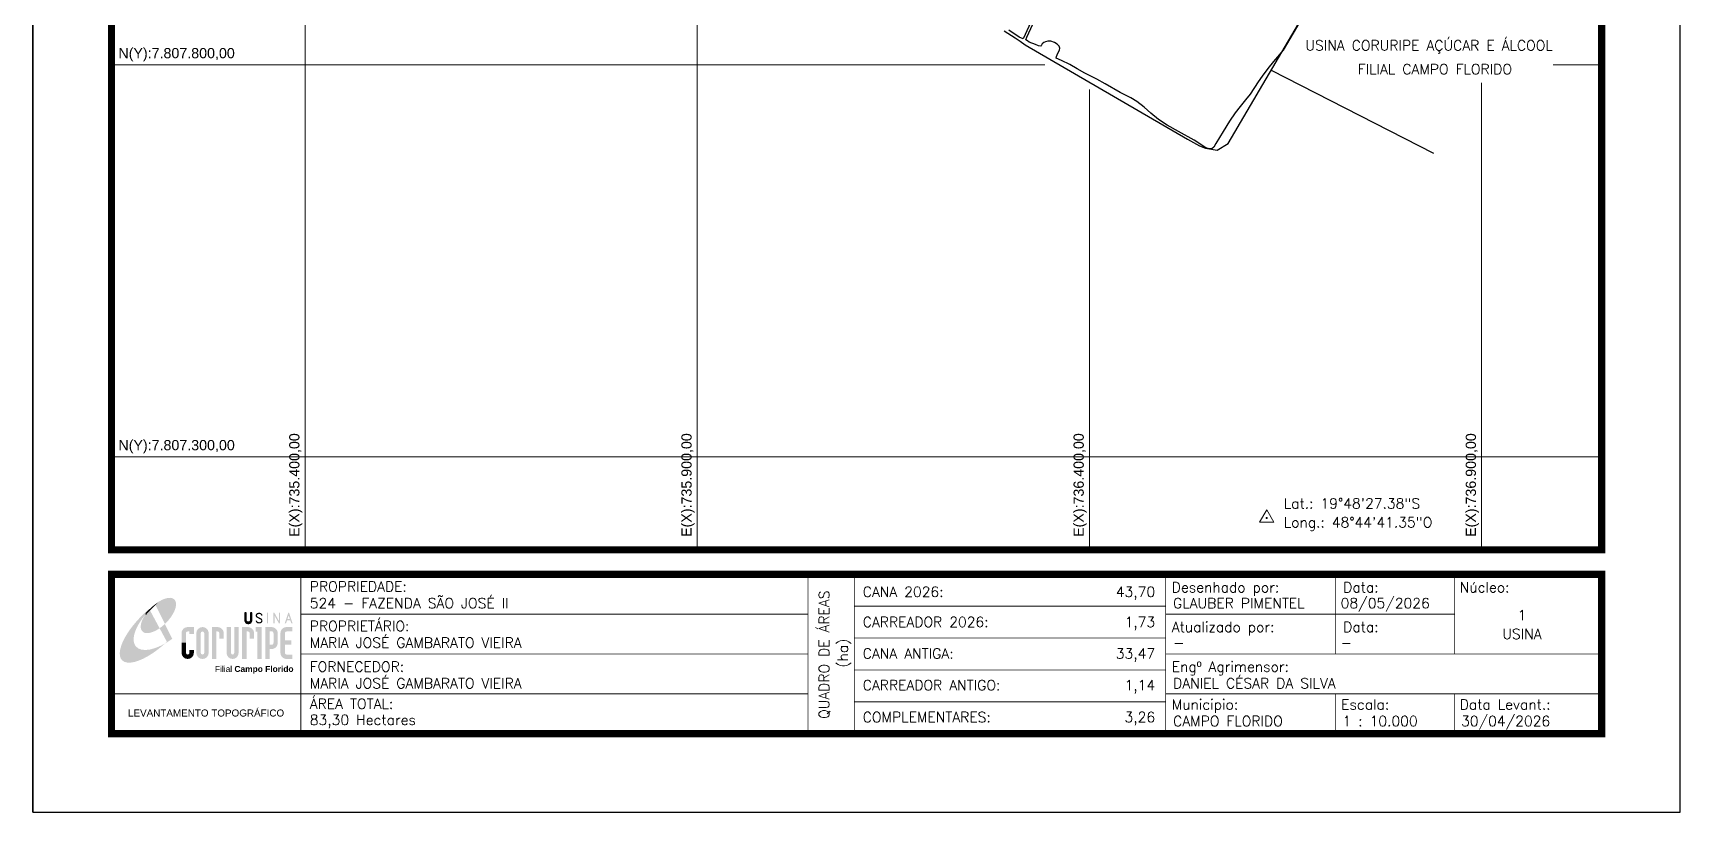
# Model space of a CAD drawing. Header units: millimetres. Extents: x 735053 to 737153, y 7806847 to 7809817.
# Drawn here: x 735053 to 737153, y 7806847 to 7807841 of the extents above; entities that cross this region are included whole.
import ezdxf
from ezdxf.enums import TextEntityAlignment as Align

# ---------------------------------------------------------------- set-up
doc = ezdxf.new("R2010")
doc.units = ezdxf.units.MM
doc.linetypes.add('CONTINUO', pattern=[0])
doc.linetypes.add('LIN0', pattern=[0])
for name, color, linetype in [('0114000524', 1, 'Continuous'), ('0114000524008', 5, 'Continuous'), ('0114000524009', 5, 'Continuous'), ('MARGEM', 7, 'CONTINUO'), ('TEXTO', 7, 'Continuous')]:
    doc.layers.add(name, color=color, linetype=linetype)
doc.layers.add('MALHA', color=8, linetype='Continuous', lineweight=5)
doc.styles.add('ARIAL', font='arial.ttf')
doc.styles.add('SIMPLEX', font='simplex', dxfattribs={"height": 0.2})
doc.styles.get("Standard").update_dxf_attribs({"font": 'arial.ttf'})

# ---------------------------------------------------------------- blocks, each defined once
blk = doc.blocks.new('A$C78F83FB3')
at = {"layer": 'MARGEM'}
h = blk.add_hatch(color=20, dxfattribs=at)
edge = h.paths.add_edge_path()
edge.add_ellipse((19.49, 23.77), major_axis=(-6.68, -6.67), ratio=0.469426, start_angle=292.73277, end_angle=601.25787)
edge.add_ellipse((22.83, 22.05), major_axis=(12.64, 11.29), ratio=0.457614, start_angle=79.90686, end_angle=107.91393)
edge = h.paths.add_edge_path()
edge.add_ellipse((18.28, 18.7), major_axis=(13.95, 13.59), ratio=0.386848, start_angle=63.96117, end_angle=264.59932)
edge.add_ellipse((22.83, 22.05), major_axis=(12.64, 11.29), ratio=0.457614, start_angle=107.91393, end_angle=245.11815, ccw=False)
edge.add_ellipse((19.49, 23.77), major_axis=(-6.68, -6.67), ratio=0.469426, start_angle=241.25787, end_angle=292.73277, ccw=False)
for color, points in [(20, [(15.46, 26.12), (14.17, 24.81), (14.06, 24.24), (14.39, 23.97), (14.67, 24.54), (19.47, 29.32), (18.48, 28.66), (17.31, 27.78)]), (7, [(58.42, 24.9), (57.9, 24.9), (57.9, 21.73, -0.414214), (57.15, 20.98), (56.84, 20.98, -0.414214), (56.09, 21.73), (56.09, 24.9), (55.57, 24.9), (55.57, 21.73, 0.414214), (56.84, 20.46), (57.15, 20.46, 0.414214), (58.42, 21.73)]), (7, [(61.7, 24.9), (61.23, 24.9, 0.396318), (60.04, 23.78), (60.04, 23.72, 0.151912), (60.39, 22.97), (60.46, 22.92), (62.18, 22), (62.85, 21.83, 0.12407), (62.51, 22.42), (60.75, 23.36, -0.13192), (60.56, 23.77, -0.385578), (61.23, 24.37), (61.7, 24.37, -0.414214), (62.37, 23.7), (62.89, 23.7, 0.414214)]), (7, [(62.37, 23.7), (62.89, 23.7, 0.414214), (61.7, 24.9), (61.23, 24.9, 0.396318), (60.04, 23.78), (60.04, 23.72, 0.151912), (60.39, 22.97), (60.46, 22.92), (62.18, 22), (62.18, 22, -0.131921), (62.37, 21.59, -0.385578), (61.7, 20.98), (61.23, 20.98, -0.414214), (60.56, 21.65), (60.04, 21.65, 0.414214), (61.23, 20.46), (61.7, 20.46, 0.402546), (62.89, 21.61, 0.165292), (62.51, 22.42), (60.75, 23.36, -0.13192), (60.56, 23.77, -0.385578), (61.23, 24.37), (61.7, 24.37, -0.414214)]), (7, [(30.97, 12.46), (29.13, 12.46), (29.13, 8.21, 1), (34.29, 8.21), (34.29, 9.41), (32.45, 9.41), (32.45, 8.21, -1), (30.97, 8.21)])]:
    blk.add_hatch(color=color, dxfattribs=at).paths.add_polyline_path(points)
h = blk.add_hatch(color=7, dxfattribs=at)
h.paths.add_polyline_path([(65.24, 24.9), (64.72, 24.9), (64.72, 20.46), (65.24, 20.46)])
h.paths.add_polyline_path([(67.38, 20.46), (67.9, 20.46), (67.9, 23.74), (69.74, 20.46), (70.23, 20.46), (70.23, 24.9), (69.71, 24.9), (69.71, 21.58), (67.85, 24.9), (67.38, 24.9)])
h.paths.add_polyline_path([(72.17, 20.46), (72.72, 20.46), (73.14, 21.73), (74.49, 21.73), (74.9, 20.46), (75.45, 20.46), (74, 24.9), (73.62, 24.9)])
h.paths.add_polyline_path([(73.81, 23.8), (74.32, 22.25), (73.31, 22.25)], flags=16)
h = blk.add_hatch(color=7, dxfattribs=at)
h.paths.add_polyline_path([(31.71, 18.93, 0.414214), (29.13, 16.35), (29.13, 12.46), (30.97, 12.46), (30.97, 16.35, -0.414214), (31.71, 17.09), (32.45, 17.09), (32.45, 16.02), (34.29, 16.02), (34.29, 18.93)])
h.paths.add_polyline_path([(44.15, 17.09, -0.414214), (44.89, 16.35), (44.89, 14.1), (46.72, 14.1), (46.72, 16.17, 0.433937), (44.15, 18.93), (41.77, 18.93), (41.77, 12.46), (43.61, 12.46), (43.61, 17.09)])
h.paths.add_polyline_path([(43.61, 12.46), (41.77, 12.46), (41.77, 5.62), (43.61, 5.62)])
h.paths.add_polyline_path([(47.92, 12.46), (49.75, 12.46), (49.75, 18.93), (47.92, 18.93)])
h.paths.add_polyline_path([(52.91, 18.93), (51.08, 18.93), (51.08, 12.46), (52.91, 12.46)])
h.paths.add_polyline_path([(51.08, 8.12, -1), (49.75, 8.12), (49.75, 12.46), (47.92, 12.46), (47.92, 8.12, 1), (52.91, 8.12), (52.91, 12.46), (51.08, 12.46)])
h.paths.add_polyline_path([(54.41, 12.46), (56.25, 12.46), (56.25, 17.09), (56.79, 17.09, -0.414214), (57.53, 16.35), (57.53, 14.1), (59.36, 14.1), (59.36, 16.17, 0.433937), (56.79, 18.93), (54.41, 18.93)])
h.paths.add_polyline_path([(56.25, 12.46), (54.41, 12.46), (54.41, 5.62), (56.25, 5.62)])
h.paths.add_polyline_path([(60.73, 12.46), (62.58, 12.46), (62.58, 18.93), (60.02, 18.93), (60.02, 17.08), (60.73, 17.08)])
h.paths.add_polyline_path([(62.58, 12.46), (60.73, 12.46), (60.73, 5.62), (62.58, 5.62)])
h.paths.add_polyline_path([(64.06, 12.46), (65.82, 12.46), (65.82, 17.17), (66.66, 17.17, -0.450417), (67.48, 16.25), (67.48, 12.46), (69.24, 12.46, 0.002307), (69.24, 12.48, 0.005282), (69.23, 12.54, -0.000938), (69.23, 12.53), (69.23, 16.17, 0.433937), (66.66, 18.93), (64.06, 18.93)])
h.paths.add_polyline_path([(64.06, 5.62), (65.82, 5.62), (65.82, 9.77), (66.66, 9.77, 0.426056), (69.24, 12.46), (67.48, 12.46), (67.48, 12.45, -0.450417), (66.66, 11.53), (65.82, 11.53), (65.82, 12.46), (64.06, 12.46)])
h.paths.add_polyline_path([(70.37, 12.46), (74.87, 12.46), (74.87, 13.44), (72.21, 13.44), (72.21, 16.35, -0.414214), (72.95, 17.09), (75.38, 17.09), (75.38, 18.93), (72.95, 18.93, 0.414214), (70.37, 16.35)])
h.paths.add_polyline_path([(72.21, 11.62), (74.87, 11.62), (74.87, 12.46), (70.37, 12.46), (70.37, 8.21, 0.414214), (72.95, 5.62), (75.38, 5.62), (75.38, 7.47), (72.95, 7.47, -0.414214), (72.21, 8.21)])
h = blk.add_hatch(color=7, dxfattribs=at)
h.paths.add_polyline_path([(35.29, 16.35), (35.29, 8.21, 1), (40.46, 8.21, 0.016978), (40.45, 8.38), (40.45, 16.17, 0.433937), (37.88, 18.93), (37.87, 18.93, 0.41391)])
h.paths.add_polyline_path([(38.62, 16.35), (38.62, 8.21, -1), (37.13, 8.21), (37.13, 16.35, -1)], flags=16)
at = {"layer": 'MARGEM', "color": 7}
blk.add_lwpolyline([(58.42, 24.9), (57.9, 24.9), (57.9, 21.73, -0.414214), (57.15, 20.98), (56.84, 20.98, -0.414214), (56.09, 21.73), (56.09, 24.9), (55.57, 24.9), (55.57, 21.73, 0.414214), (56.84, 20.46), (57.15, 20.46, 0.414214), (58.42, 21.73), (58.42, 24.9)], format="xyb", close=True, dxfattribs=at)
at = {"layer": 'MARGEM', "color": 252, "insert": (43.05, 2.72), "char_height": 2.5, "attachment_point": 1, "style": 'ARIAL'}
blk.add_mtext_dynamic_manual_height_columns('Filial {\\fArial|b1|i0|c0|p34;Campo Florido}', width=33.0271, gutter_width=2.46, heights=[2.95], dxfattribs=at)

msp = doc.modelspace()

# ---------------------------------------------------------------- linework, layer by layer
at = {"layer": '0114000524', "color": 1, "elevation": 522}
msp.add_lwpolyline([(736291.4, 7807843.2), (736305.3, 7807834.5), (736311.8, 7807830.1), (736318.2, 7807825.4), (736525.1, 7807705.3), (736540.3, 7807696.5), (736547.8, 7807693.5), (736563, 7807691.2), (736577, 7807699.7), (736876.2, 7808209.5)], dxfattribs=at)
at = {"layer": '0114000524008'}
msp.add_lwpolyline([(736371.4, 7807954.6), (736315.6, 7807833.2), (736310.6, 7807835.4), (736297.2, 7807844.3)], dxfattribs=at)
at = {"layer": '0114000524009'}
msp.add_lwpolyline([(736871.7, 7808201.8), (736646.9, 7807818.7), (736634.7, 7807804.1), (736627.5, 7807795.5), (736620.2, 7807785.7), (736615.1, 7807778.2), (736605.1, 7807762.4), (736599.1, 7807755.3), (736592.4, 7807746.9), (736585.8, 7807738.9), (736578.5, 7807728.3), (736570.5, 7807715.1), (736561.3, 7807699.8), (736558.6, 7807695.1), (736556.5, 7807693.1), (736553.3, 7807692.9), (736549.7, 7807693.8), (736545.9, 7807695.9), (736533.6, 7807703.9), (736513.7, 7807715), (736499.1, 7807723.1), (736488.1, 7807730.1), (736478.3, 7807738.4), (736469.7, 7807746), (736460.6, 7807753), (736452.9, 7807757.9), (736439.4, 7807764.7), (736420.2, 7807775.9), (736409.4, 7807781.7), (736394, 7807789.2), (736384.4, 7807794.9), (736374.9, 7807800.4), (736364.3, 7807805.6), (736357.6, 7807808.4), (736358.2, 7807810.4), (736359.9, 7807814.7), (736361.8, 7807818.6), (736362.2, 7807821.2), (736361.5, 7807823.8), (736358.9, 7807826.3), (736355.3, 7807828.4), (736350.8, 7807830), (736346.9, 7807830.1), (736344.2, 7807829.3), (736341.7, 7807828.3), (736339.7, 7807826.9), (736338.4, 7807824.3), (736337.9, 7807823.7), (736335.3, 7807824.2), (736331.4, 7807825.8), (736323.4, 7807829), (736320.9, 7807830.4), (736318.8, 7807831.8), (736320.1, 7807835.3), (736327.9, 7807851.7)], dxfattribs=at)
at = {"layer": 'MALHA'}
for points in [[(735400, 7807181.2), (735400, 7808255.6)], [(735900, 7807181.2), (735900, 7807886.8)], [(735153.1, 7807800), (736343, 7807800)], [(736991.2, 7807800), (737053.1, 7807800)], [(736400, 7807181.2), (736400, 7807768.6)], [(736900, 7807181.2), (736900, 7807777)], [(735153.1, 7807300), (737053.1, 7807300)]]:
    msp.add_lwpolyline(points, dxfattribs=at)
at = {"layer": 'MARGEM', "color": 174, "linetype": 'LIN0'}
msp.add_line((735053.1, 7806846.8, 562), (735053.1, 7809816.8, 562), dxfattribs=at)
at = {"layer": 'MARGEM', "color": 174, "linetype": 'LIN0', "elevation": 562, "flags": 128}
msp.add_lwpolyline([(737153.1, 7806846.8), (737153.1, 7809816.8), (735053.1, 7809816.8), (735053.1, 7806846.8)], close=True, dxfattribs=at)
at = {"layer": 'MARGEM', "color": 174, "linetype": 'LIN0', "const_width": 9.09, "elevation": 562, "flags": 128}
for points in [[(737053.1, 7807181.2), (737053.1, 7809716.8), (735153.1, 7809716.8), (735153.1, 7807181.2)], [(735153.1, 7807150.1), (737053.1, 7807150.1), (737053.1, 7806946.8), (735153.1, 7806946.8)]]:
    msp.add_lwpolyline(points, close=True, dxfattribs=at)
at = {"layer": 'MARGEM', "color": 174, "linetype": 'LIN0', "elevation": 562, "flags": 128}
for points, const_width in [([(735394.6, 7807150.1), (735394.6, 7806946.8)], 1.01), ([(735394.6, 7807150.1), (735394.6, 7806948.7)], 1), ([(736041.2, 7807150.1), (736041.2, 7806949.3)], 1.01), ([(736100.4, 7807150.1), (736100.4, 7806949.3)], 1.01), ([(736497.1, 7807150.1), (736497.1, 7806949.3)], 1.01), ([(736714, 7807048.5), (736714, 7807150.1)], 1.01), ([(736865.7, 7807048.5), (736865.7, 7807150.1)], 1.01), ([(736100.4, 7807109.5), (736497.1, 7807109.5)], 1.01), ([(735394.6, 7807099.3), (736041.2, 7807099.3)], 1.01), ([(736497.1, 7807099.3), (736865.7, 7807099.3)], 1.01), ([(736100.4, 7807068.8), (736497.1, 7807068.8)], 1.01), ([(735394.6, 7807048.5), (736041.2, 7807048.5)], 1.01), ([(736497.1, 7807048.5), (737053.2, 7807048.5)], 1.01), ([(736100.4, 7807028.1), (736497.1, 7807028.1)], 1.01), ([(735153.1, 7806997.6), (736041.2, 7806997.6)], 1.01), ([(736100.4, 7806987.5), (736497.1, 7806987.5)], 1.01), ([(736497.1, 7806997.6), (737053.1, 7806997.6)], 1.01), ([(736714, 7806997.6), (736714, 7806947.3)], 1.01), ([(736865.7, 7806997.6), (736865.7, 7806947.3)], 1.01)]:
    msp.add_lwpolyline(points, dxfattribs=dict(at, const_width=const_width))
at = {"layer": 'TEXTO'}
msp.add_line((736631.8, 7807793.1), (736838.5, 7807687.2), dxfattribs=at)
at = {"layer": 'TEXTO', "color": 7, "lineweight": 9, "elevation": 562, "flags": 128}
msp.add_lwpolyline([(736616.9, 7807216.8), (736635, 7807216.8), (736626, 7807232.5)], close=True, dxfattribs=at)
at = {"layer": 'TEXTO', "color": 7, "lineweight": 9, "const_width": 1.41, "elevation": 562, "flags": 128}
msp.add_lwpolyline([(736625.3, 7807222, -1), (736626.7, 7807222, -1)], format="xyb", close=True, dxfattribs=at)

# ---------------------------------------------------------------- block references
at = {"layer": 'MARGEM', "linetype": 'ByBlock', "xscale": 3.058005429693808, "yscale": 3.058005429693808, "zscale": 3.058005429693808}
msp.add_blockref('A$C78F83FB3', (735153.4, 7807024.9, 562), dxfattribs=at)

# ---------------------------------------------------------------- texts
at = {"layer": 'MALHA'}
for s, p in [('N(Y):7.807.800,00', (735162, 7807804.5)), ('N(Y):7.807.300,00', (735162, 7807304.5))]:
    msp.add_text(s, height=13, dxfattribs=at).set_placement(p, align=Align.BOTTOM_LEFT)
for s, p in [('E(X):735.400,00', (735396.7, 7807197.8)), ('E(X):735.900,00', (735896.7, 7807197.8)), ('E(X):736.400,00', (736396.7, 7807197.8)), ('E(X):736.900,00', (736896.7, 7807197.8))]:
    msp.add_text(s, height=13, rotation=90, dxfattribs=at).set_placement(p, align=Align.BOTTOM_LEFT)
at = {"layer": 'MARGEM', "color": 7, "linetype": 'Continuous', "lineweight": 9, "style": 'SIMPLEX'}
for s, p in [('PROPRIEDADE:', (735406, 7807141, 562)), ('Desenhado por:', (736505, 7807140, 562)), ('Data:', (736723.6, 7807140, 562)), ('Núcleo:', (736872.1, 7807140, 562)), ('PROPRIETÁRIO:', (735406, 7807090.6, 562)), ('Atualizado por:', (736505, 7807089.4, 562)), ('Data:', (736723.6, 7807089.4, 562)), ('FORNECEDOR:', (735406, 7807038.8, 562)), ('Engº Agrimensor:', (736505, 7807038.8, 562)), ('ÁREA TOTAL:', (735406, 7806991.4, 562)), ('Municipio:', (736505, 7806990.6, 562)), ('Escala:', (736721, 7806990.6, 562)), ('Data Levant.:', (736872.1, 7806990.6, 562))]:
    msp.add_text(s, height=13, dxfattribs=at).set_placement(p, align=Align.TOP_LEFT)
at = {"layer": 'MARGEM', "color": 7, "linetype": 'Continuous', "style": 'SIMPLEX'}
for s, p in [('CANA 2026:', (736111, 7807134.3, 562)), ('524 - FAZENDA SÃO JOSÉ II ', (735406, 7807119.8, 562)), ('GLAUBER PIMENTEL', (736506.7, 7807119.8, 562)), ('08/05/2026', (736720.3, 7807119.8, 562)), ('CARREADOR 2026:', (736111, 7807095.8, 562)), ('MARIA JOSÉ GAMBARATO VIEIRA', (735406, 7807069.4, 562)), ('CANA ANTIGA:', (736111, 7807055.5, 562)), ('-', (736506.7, 7807069.4, 562)), ('-', (736720.3, 7807069.4, 562)), ('MARIA JOSÉ GAMBARATO VIEIRA', (735406, 7807017.6, 562)), ('CARREADOR ANTIGO:', (736111, 7807015.2, 562)), ('DANIEL CÉSAR DA SILVA', (736506.7, 7807017.6, 562)), ('83,30 Hectares', (735406, 7806970.9, 562)), ('COMPLEMENTARES:', (736111, 7806974.5, 562)), ('CAMPO FLORIDO ', (736506.7, 7806969.4, 562)), ('1 : 10.000', (736722.7, 7806969.4, 562)), ('30/04/2026', (736873.8, 7806969.4, 562))]:
    msp.add_text(s, height=13, dxfattribs=at).set_placement(p, align=Align.TOP_LEFT)
for s, p in [('43,70', (736483.8, 7807134.3, 562)), ('1,73', (736483.8, 7807095.8, 562)), ('33,47', (736483.8, 7807055.5, 562)), ('1,14', (736483.8, 7807015.2, 562)), ('3,26', (736483.8, 7806974.5, 562))]:
    msp.add_text(s, height=13, dxfattribs=at).set_placement(p, align=Align.TOP_RIGHT)
for s, p in [('QUADRO DE ÁREAS', (736061.7, 7807047.5, 562)), ('(ha)', (736085.5, 7807049.5, 562))]:
    msp.add_text(s, height=13, rotation=90, dxfattribs=at).set_placement(p, align=Align.MIDDLE_CENTER)
for s, p in [('1', (736951.5, 7807098, 562)), ('USINA', (736951.5, 7807074, 562))]:
    msp.add_text(s, height=13, dxfattribs=at).set_placement(p, align=Align.MIDDLE_CENTER)
at = {"layer": 'MARGEM', "color": 7, "linetype": 'ByBlock'}
msp.add_text('LEVANTAMENTO TOPOGRÁFICO', height=9, dxfattribs=at).set_placement((735273.8, 7806973.2, 562), align=Align.MIDDLE_CENTER)
at = {"layer": 'TEXTO', "style": 'SIMPLEX'}
for s, p in [('USINA CORURIPE AÇÚCAR E ÁLCOOL', (736675.4, 7807818.3)), ('FILIAL CAMPO FLORIDO', (736742.1, 7807788))]:
    msp.add_text(s, height=13, dxfattribs=at).set_placement(p)
at = {"layer": 'TEXTO', "linetype": 'ByBlock', "style": 'SIMPLEX'}
for s, p in [('Lat.: 19°48\'27.38"S', (736647.8, 7807234, 1218.7)), ('Long.: 48°44\'41.35"O', (736647.8, 7807209.9, 1218.7))]:
    msp.add_text(s, height=13, dxfattribs=at).set_placement(p)

doc.saveas('drawing.dxf')
